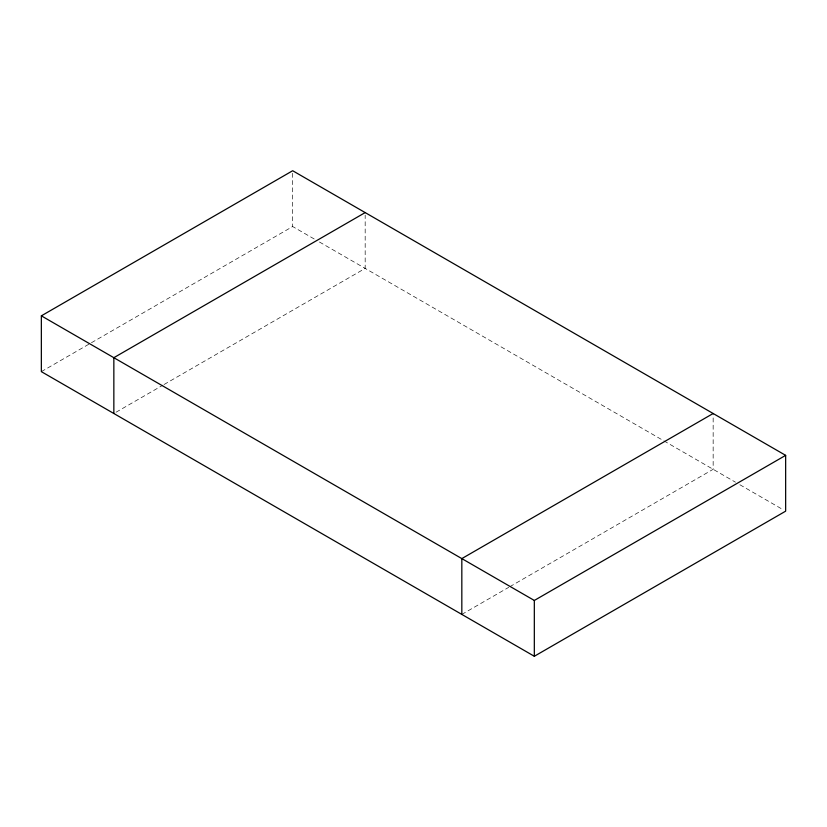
<?xml version="1.0" encoding="UTF-8"?>
<svg xmlns="http://www.w3.org/2000/svg" width="827" height="827" viewBox="0 0 827 827"><rect width="100%" height="100%" fill="white"/><g stroke="black" fill="none" stroke-linecap="round" stroke-linejoin="round"><path stroke-width="0.62" stroke-dasharray="4.13 3.1" d="M41.35 371.643L292.675 226.546L314.984 239.427M116.08 412.208L162.991 385.124M164.108 384.483L365.172 268.403L365.172 215.134M461.828 614.409L508.75 587.325M509.866 586.674L713.153 469.312L713.153 413.5M319.439 242.001L662.799 440.233M663.916 440.884L735.461 482.182M739.917 484.767L783.417 509.877M292.675 173.277L292.675 226.546"/><path stroke-width="1.24" d="M41.35 315.842L292.675 170.734L785.65 455.357L785.65 511.158L534.325 656.266L41.35 371.643L41.35 315.842L534.325 600.454L785.65 455.357M365.172 212.591L113.847 357.688L113.847 413.5M713.153 413.5L461.828 558.597L461.828 614.409M534.325 600.454L534.325 656.266"/></g></svg>
